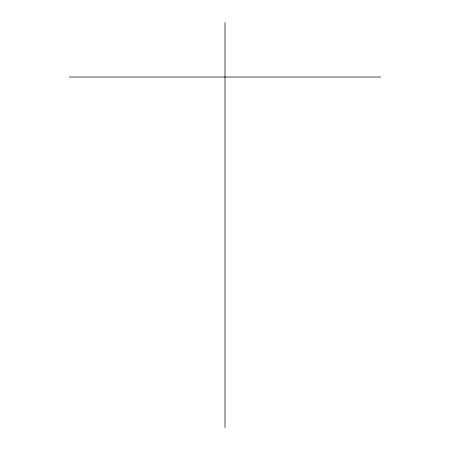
<?xml version="1.0" encoding="UTF-8"?>
<svg xmlns="http://www.w3.org/2000/svg" width="450" height="450" viewBox="0 0 450 450"><rect width="100%" height="100%" fill="white"/><g stroke="black" fill="none" stroke-linecap="round" stroke-linejoin="round"><path stroke-width="0.67" d="M69.233 77.017L380.767 77.017M225 22.5L225 427.5"/></g></svg>
